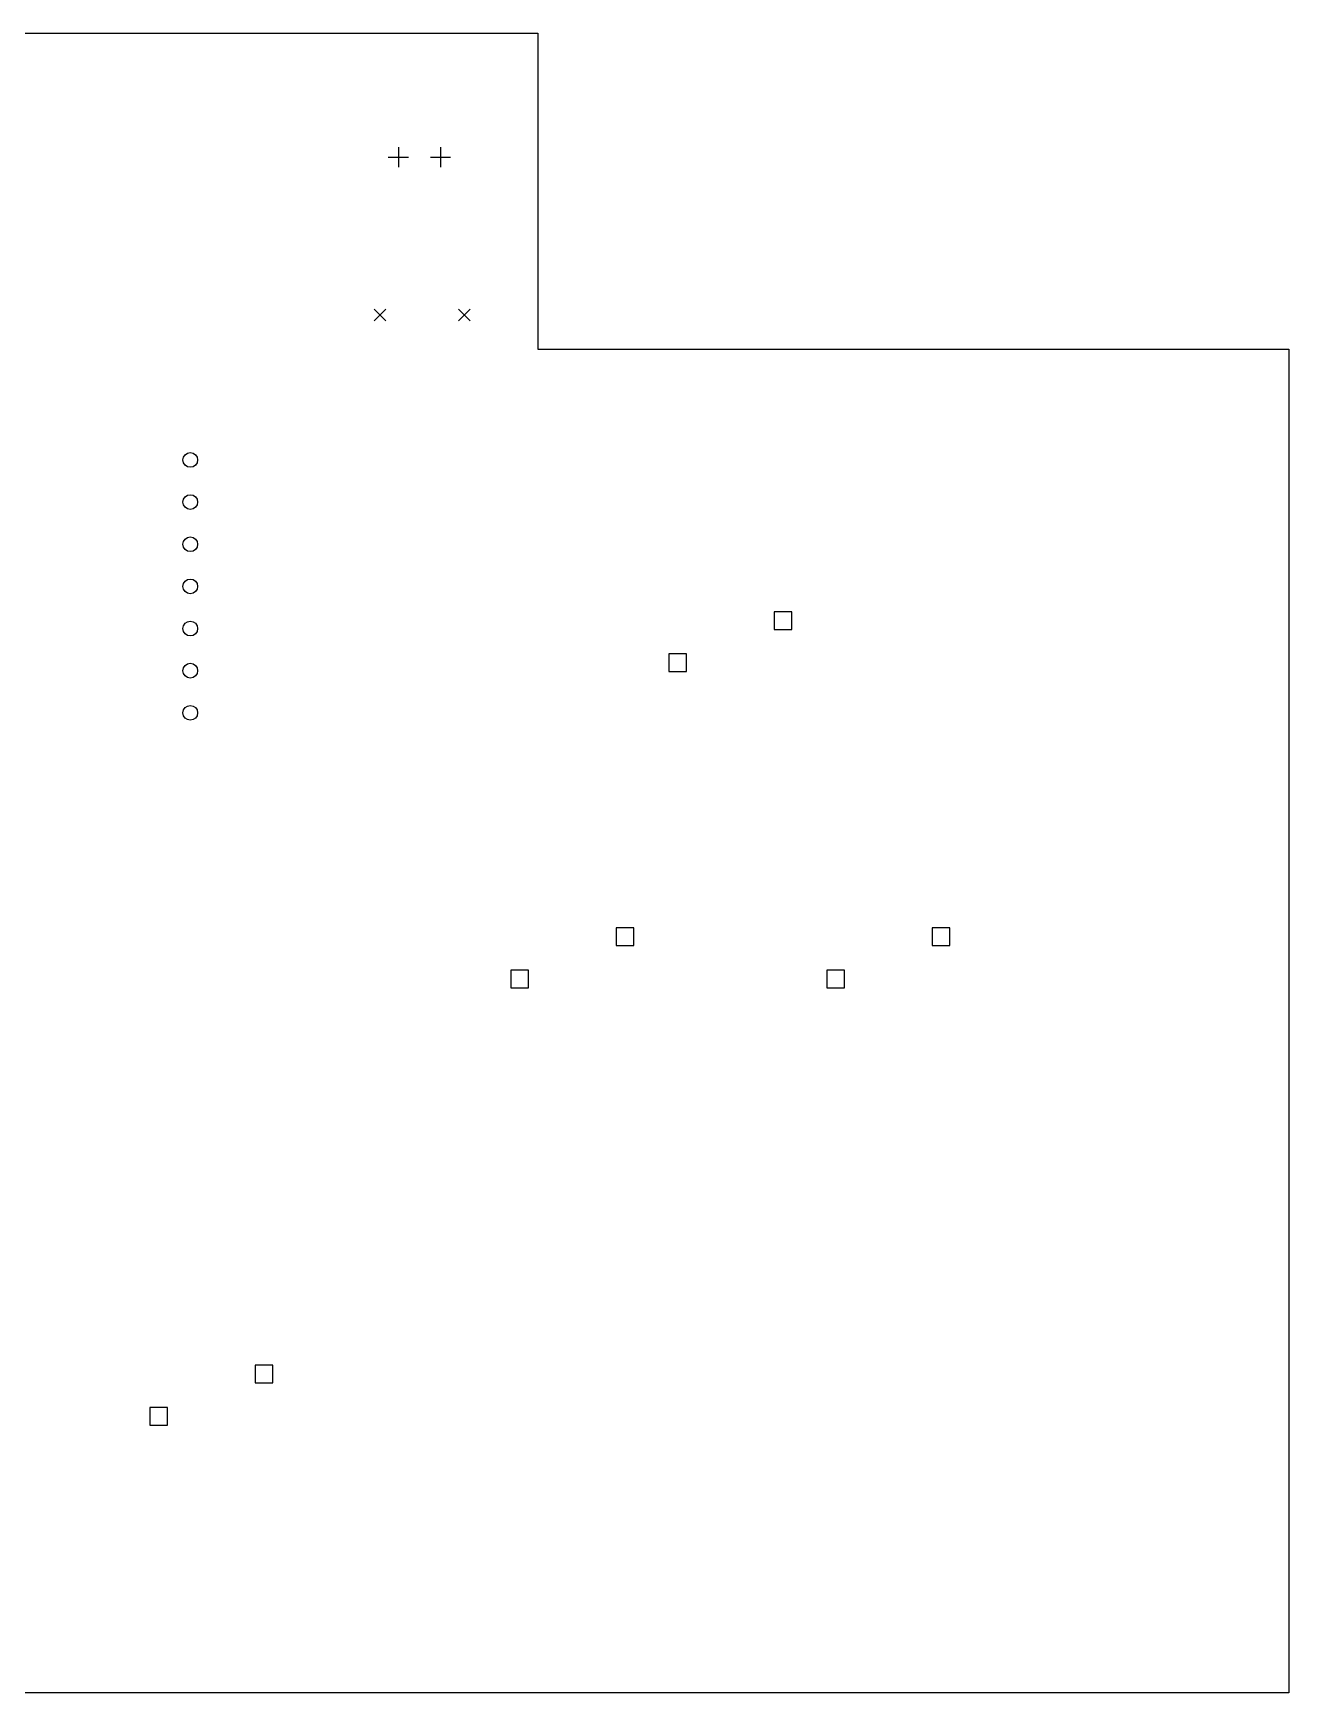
# Model space of a CAD drawing. Header units: millimetres. Extents: x 87 to 238, y -159 to -43.
# Drawn here: x 162.5 to 238.1, y -142.9 to -42.9 of the extents above; entities that cross this region are included whole.
import ezdxf

# ---------------------------------------------------------------- set-up
doc = ezdxf.new("R2010")
doc.units = ezdxf.units.MM
doc.layers.add('BLACK', color=250, linetype='CONTINUOUS')

msp = doc.modelspace()

# ---------------------------------------------------------------- linework, layer by layer
at = {"layer": 'BLACK', "linetype": 'CONTINUOUS'}
for p, q in [((135.73125, -42.8625), (192.88125, -42.8625)), ((192.88125, -42.8625), (192.88125, -61.9125)), ((184.4675, -49.722606), (184.4675, -50.932606)), ((187.0075, -49.722606), (187.0075, -50.932606)), ((183.8625, -50.327606), (185.0725, -50.327606)), ((186.4025, -50.327606), (187.6125, -50.327606)), ((183.00625, -59.502606), (183.70625, -60.202606)), ((183.70625, -59.502606), (183.00625, -60.202606)), ((188.08625, -59.502606), (188.78625, -60.202606)), ((188.78625, -59.502606), (188.08625, -60.202606)), ((192.88125, -61.9125), (238.125, -61.9125)), ((238.125, -61.9125), (238.125, -142.875)), ((208.175335, -77.733415), (207.114665, -77.733415)), ((207.114665, -77.733415), (207.114665, -78.794085)), ((208.175335, -78.794085), (208.175335, -77.733415)), ((207.114665, -78.794085), (208.175335, -78.794085)), ((201.825335, -80.273415), (200.764665, -80.273415)), ((200.764665, -80.273415), (200.764665, -81.334085)), ((201.825335, -81.334085), (201.825335, -80.273415)), ((200.764665, -81.334085), (201.825335, -81.334085)), ((198.650335, -96.783415), (197.589665, -96.783415)), ((197.589665, -96.783415), (197.589665, -97.844085)), ((198.650335, -97.844085), (198.650335, -96.783415)), ((217.700335, -96.783415), (216.639665, -96.783415)), ((216.639665, -96.783415), (216.639665, -97.844085)), ((217.700335, -97.844085), (217.700335, -96.783415)), ((197.589665, -97.844085), (198.650335, -97.844085)), ((216.639665, -97.844085), (217.700335, -97.844085)), ((192.300335, -99.323415), (191.239665, -99.323415)), ((191.239665, -99.323415), (191.239665, -100.384085)), ((192.300335, -100.384085), (192.300335, -99.323415)), ((211.350335, -99.323415), (210.289665, -99.323415)), ((210.289665, -99.323415), (210.289665, -100.384085)), ((211.350335, -100.384085), (211.350335, -99.323415)), ((191.239665, -100.384085), (192.300335, -100.384085)), ((210.289665, -100.384085), (211.350335, -100.384085)), ((176.901585, -123.135915), (175.840915, -123.135915)), ((175.840915, -123.135915), (175.840915, -124.196585)), ((176.901585, -124.196585), (176.901585, -123.135915)), ((175.840915, -124.196585), (176.901585, -124.196585)), ((170.551585, -125.675915), (169.490915, -125.675915)), ((169.490915, -125.675915), (169.490915, -126.736585)), ((170.551585, -126.736585), (170.551585, -125.675915)), ((169.490915, -126.736585), (170.551585, -126.736585)), ((238.125, -142.875), (88.10625, -142.875))]:
    msp.add_line(p, q, dxfattribs=at)
at = {"layer": 'BLACK'}
for centre in [(171.92625, -68.58), (171.92625, -71.12), (171.92625, -73.66), (171.92625, -76.2), (171.92625, -78.74), (171.92625, -81.28), (171.92625, -83.82)]:
    msp.add_circle(centre, 0.4445, dxfattribs=at)

doc.saveas('drawing.dxf')
